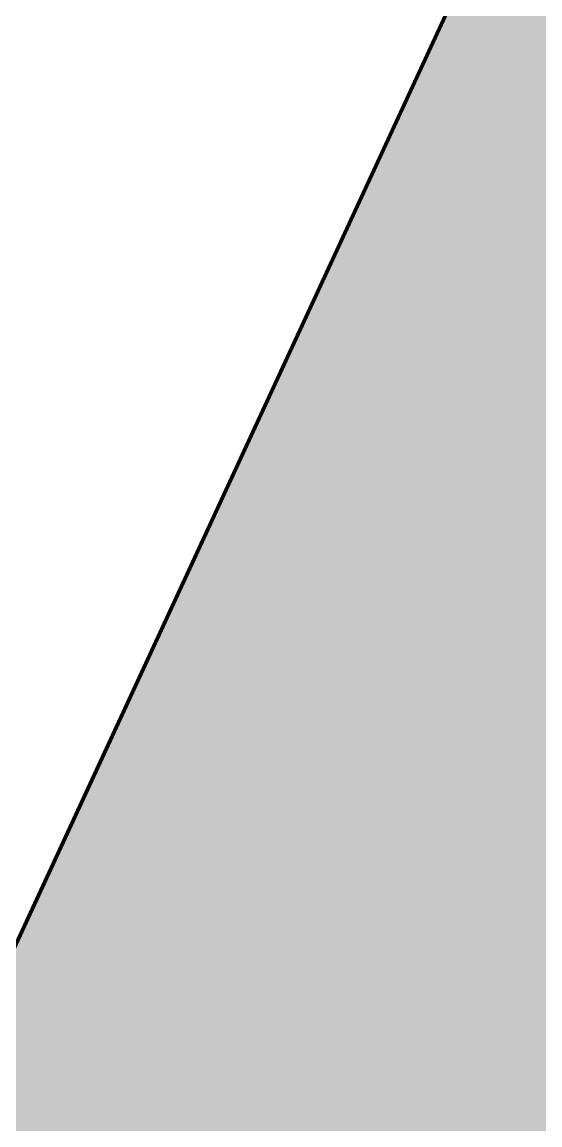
# Model space of a CAD drawing. Header units: millimetres. Extents: x 111 to 1506, y 14 to 566.
# Drawn here: x 230.598 to 231.663, y 174.752 to 177.02 of the extents above; entities that cross this region are included whole.
import ezdxf

# ---------------------------------------------------------------- set-up
doc = ezdxf.new("R2010")
doc.units = ezdxf.units.MM
doc.layers.add('G', color=254, linetype='Continuous', lineweight=5)

msp = doc.modelspace()

# ---------------------------------------------------------------- hatches: boundary and pattern name
at = {"layer": 'G', "lineweight": 100, "ltscale": 1000}
h = msp.add_hatch(dxfattribs=at)
h.set_pattern_fill('AR-HBONE', color=256, scale=0.046, angle=-22.08523, style=0)
h.set_pattern_definition([(22.914772, (777.23143, 1670.63463), (0.097837146, 0.241122153), [0.552, -0.184]), (112.914772, (777.40091, 1670.70627), (0.097837146, 0.241122153), [0.552, -0.184])])
edge = h.paths.add_edge_path()
edge.add_line((221.74739, 201.07699), (222.24177, 203.56684))
edge.add_line((222.24177, 203.56684), (283.25265, 176.18215))
edge.add_line((283.25265, 176.18215), (282.61554, 174.27589))
edge.add_line((282.61554, 174.27589), (222.04443, 201.46319))
h = msp.add_hatch(dxfattribs=at)
h.set_pattern_fill('AR-HBONE', color=256, scale=0.046, angle=-22.08523, style=0)
h.set_pattern_definition([(22.914772, (797.12783, 1599.99595), (0.097837146, 0.241122153), [0.552, -0.184]), (112.914772, (797.29731, 1600.0676), (0.097837146, 0.241122153), [0.552, -0.184])])
h.paths.add_polyline_path([(239.20693, 193.75981), (241.03168, 192.94077), (223.75942, 155.60806), (221.79096, 156.11646)])

# ---------------------------------------------------------------- linework, layer by layer
at = {"lineweight": 211, "ltscale": 1000}
msp.add_line((232.69441, 179.68346), (221.79096, 156.11646), dxfattribs=at)
at = {"lineweight": 100, "ltscale": 1000}
for points in [[(217.41941, 160.12171), (221.79096, 156.11646), (232.69441, 179.68346), (230.76998, 181.65183), (217.41941, 160.12171)], [(234.19023, 178.15348), (223.75942, 155.60806), (221.79096, 156.11646), (232.69441, 179.68346)]]:
    msp.add_lwpolyline(points, dxfattribs=at)

doc.saveas('drawing.dxf')
